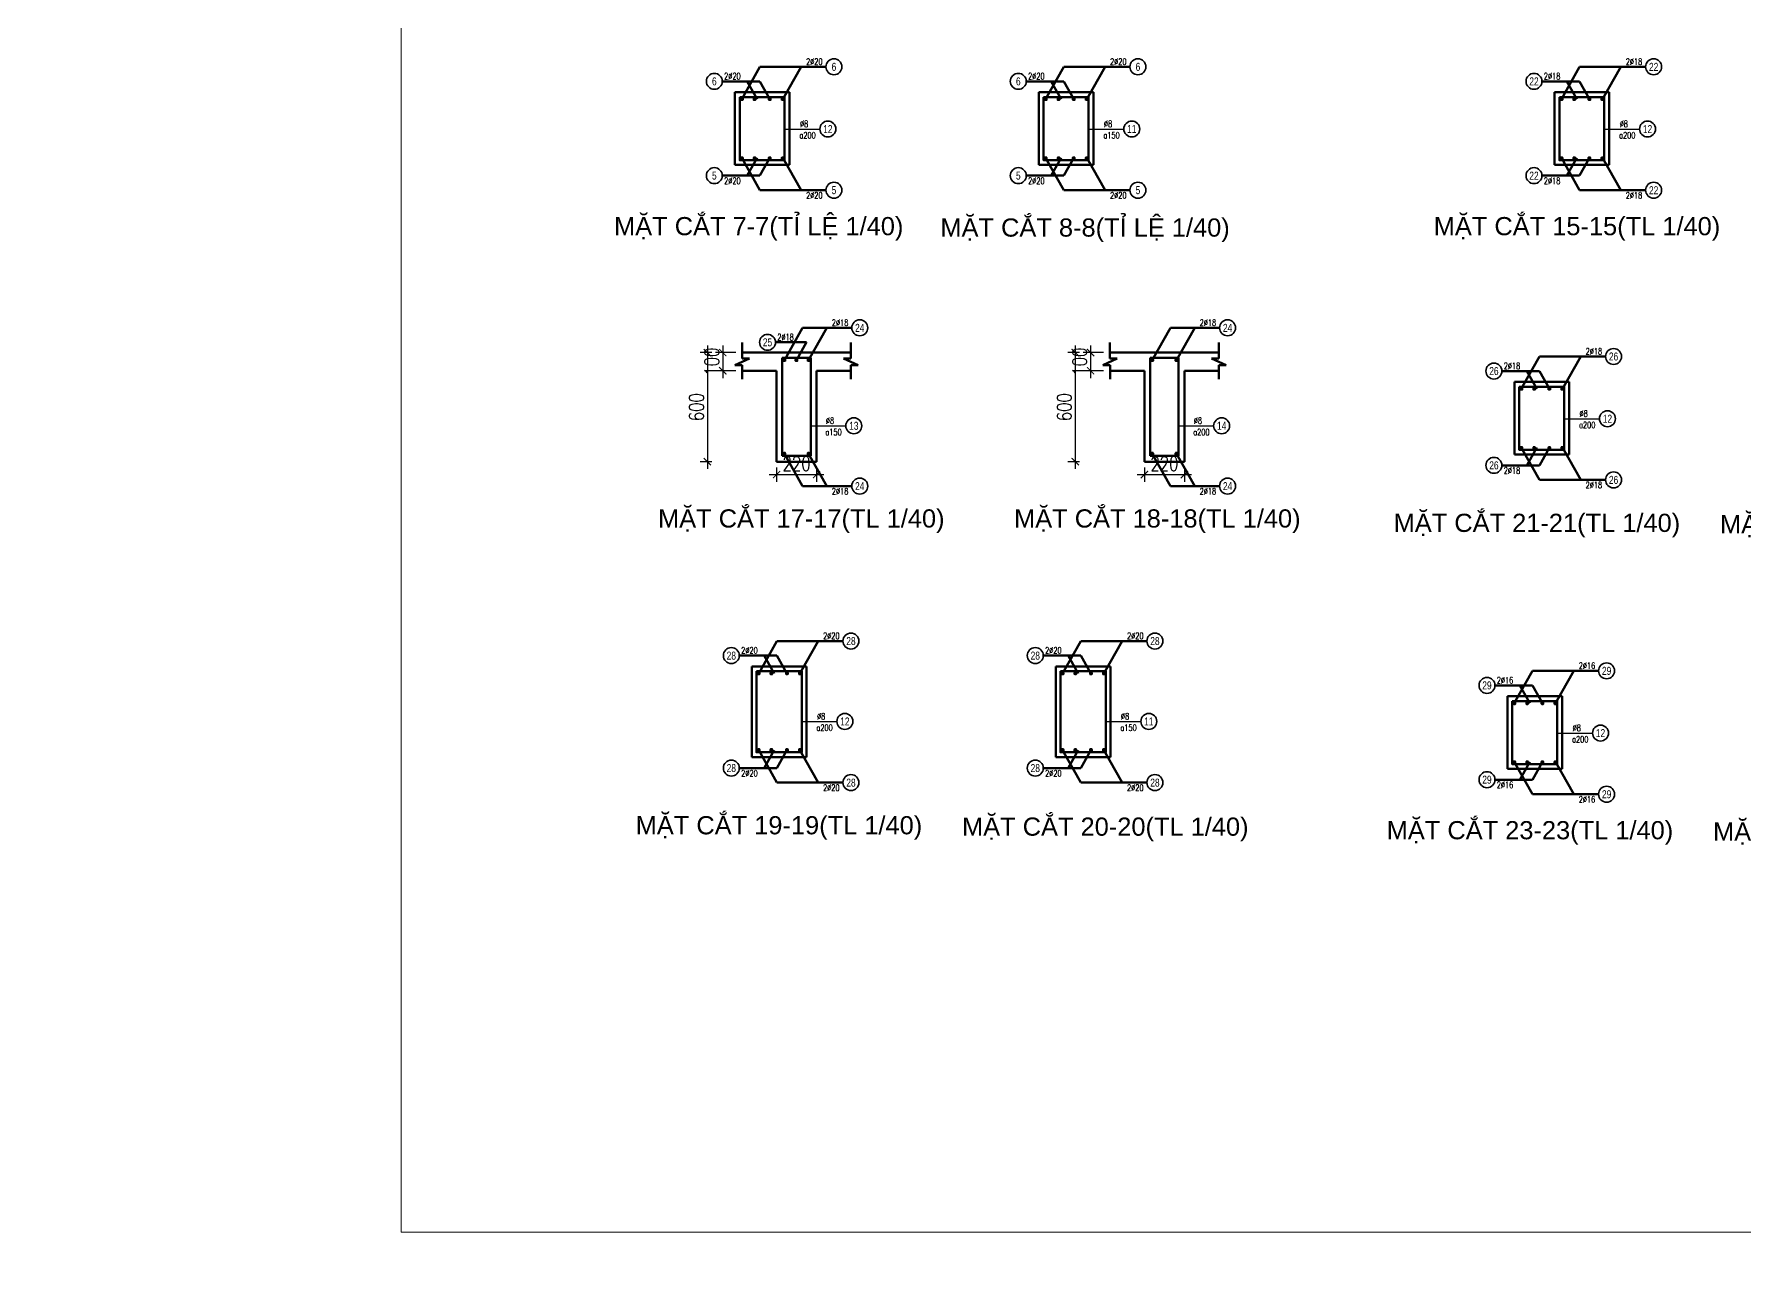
# Model space of a CAD drawing. Header units: millimetres. Extents: x 0 to 8478784, y 0 to 684185.
# Drawn here: x 3852944 to 3876462, y 316371 to 333378 of the extents above; entities that cross this region are included whole.
import ezdxf
from ezdxf.enums import TextEntityAlignment as Align

# ---------------------------------------------------------------- set-up
doc = ezdxf.new("R2010")
doc.units = ezdxf.units.MM
doc.header["$LTSCALE"] = 5000
doc.header["$MEASUREMENT"] = 0
doc.header["$PDMODE"] = 1
doc.header["$PDSIZE"] = -2
doc.linetypes.add('CENTER', pattern=[2, 1.25, -0.25, 0.25, -0.25])
for name, color, linetype, lineweight in [('00-XMT.Text', 4, 'Continuous', 20), ('01-XMT.Columns', 2, 'Continuous', 25), ('02-XMT.Beams', 94, 'Continuous', 25), ('02-XMT.Beams-Text', 7, 'Continuous', 20), ('02-XMT.Reinforcement', 1, 'Continuous', 40), ('net thay', 7, 'Continuous', 15), ('THEP', 1, 'Continuous', 35)]:
    doc.layers.add(name, color=color, linetype=linetype, lineweight=lineweight)
doc.styles.add('romans.shx', font='romans.shx', dxfattribs={"width": 0.75, "bigfont": 'vns.shx'})
doc.styles.add('S1', font='VHARIAL.TTF', dxfattribs={"height": 200})
doc.styles.add('VNARIALH', font='VHARIAL.TTF')
doc.styles.add('vnsimli 0.7', font='vnsimli.shx', dxfattribs={"width": 0.75})
doc.dimstyles.new('XMT 1-1-100', dxfattribs={"dimscale": 100, "dimtxt": 2.5, "dimasz": 1, "dimexe": 1, "dimexo": 0, "dimgap": 0.5, "dimtad": 1, "dimdec": 0, "dimzin": 0, "dimdsep": 46, "dimtxsty": 'vnsimli 0.7', "dimblk": 'ARCHTICK', "dimcen": 1.5, "dimdle": 1, "dimclrd": 8, "dimclre": 8, "dimclrt": 116, "dimadec": 0, "dimazin": 0, "dimtfac": 1, "dimtdec": 0, "dimtofl": 0, "dimtmove": 0, "dimatfit": 3, "dimfxl": 0.18, "dimtolj": 1, "dimtzin": 0, "dimarcsym": 0})

# ---------------------------------------------------------------- blocks, each defined once
blk = doc.blocks.new('mk')
at = {"layer": '02-XMT.Beams', "color": 2, "lineweight": 100}
for p, q in [((3490207, 779473.5), (3490507, 779473.5)), ((3490207, 779073.5), (3490207, 779473.5)), ((3490507, 779473.5), (3490507, 779073.5)), ((3490507, 779073.5), (3490207, 779073.5))]:
    blk.add_line(p, q, dxfattribs=at)
blk = doc.blocks.new('ttttt')
at = {"layer": 'THEP'}
for p, q in [((-0.42, 0.42), (0.42, -0.42)), ((0.42, 0.42), (-0.42, -0.42)), ((0, 0.6), (0, -0.6)), ((-0.6, 0), (0.6, 0))]:
    blk.add_line(p, q, dxfattribs=at)
at = {"layer": 'THEP', "const_width": 0.1}
blk.add_lwpolyline([(-0.6, 0, 1), (0.6, 0, 1), (-0.6, 0, 1)], format="xyb", dxfattribs=at)
blk = doc.blocks.new('dk2')
at = {"color": 8}
blk.add_circle((312, 0), 312, dxfattribs=at)
at = {"layer": '00-XMT.Text', "color": 3, "style": 'romans.shx', "width": 0.75}
for tag, p in [('DK', (-678, 106)), ('KC', (-797, -372))]:
    blk.add_attdef(tag, p, '', height=250, dxfattribs=at)
at = {"layer": '00-XMT.Text', "color": 7, "style": 'VNARIALH', "width": 0.75}
blk.add_attdef('SH', text='', height=312, dxfattribs=at).set_placement((312, 0), align=Align.MIDDLE)
blk = doc.blocks.new('_ArchTick')
at = {"color": 0, "linetype": 'ByBlock', "const_width": 0.15}
blk.add_lwpolyline([(-0.5, -0.5), (0.5, 0.5)], dxfattribs=at)
blk = doc.blocks.new('M')
at = {"layer": '02-XMT.Beams', "lineweight": 100}
for p, q in [((3490479.5, 786687.5), (3490479.5, 786599.5)), ((3490440, 786562.5), (3490520, 786599.5)), ((3490480, 786562.5), (3490440, 786562.5)), ((3490479.5, 786599.5), (3490520, 786599.5)), ((3490480, 786485.5), (3490480, 786562.5)), ((3490480, 786532.5), (3490480, 786485.5))]:
    blk.add_line(p, q, dxfattribs=at)
blk = doc.blocks.new('*D447')
at = {"layer": '02-XMT.Reinforcement', "color": 8, "lineweight": -2, "transparency": 16777216}
for p, q in [((3862410.25, 329099), (3862410.25, 328649)), ((3862590, 328999), (3862310.25, 328999)), ((3862590, 328749), (3862310.25, 328749))]:
    blk.add_line(p, q, dxfattribs=at)
at = {"layer": 'Defpoints', "color": 0, "lineweight": 100, "transparency": 16777216}
for p in [(3862590, 328999), (3862410.25, 328749), (3862590, 328749)]:
    blk.add_point(p, dxfattribs=at)
at = {"layer": '02-XMT.Reinforcement', "color": 8, "lineweight": -2, "transparency": 16777216, "xscale": 100, "yscale": 100, "zscale": 100}
for p, rotation in [((3862410.25, 328999), 90), ((3862410.25, 328749), 270)]:
    blk.add_blockref('_ArchTick', p, dxfattribs=dict(at, rotation=rotation))
at = {"layer": '02-XMT.Reinforcement', "color": 116, "lineweight": 100, "transparency": 16777216, "insert": (3862260.25, 328874), "char_height": 200, "attachment_point": 5, "rotation": 90, "style": 'vnsimli 0.7'}
blk.add_mtext('\\A1;100', dxfattribs=at)
blk = doc.blocks.new('*D448')
at = {"layer": '02-XMT.Reinforcement', "color": 8, "lineweight": -2, "transparency": 16777216}
for p, q in [((3863150, 327418.75), (3863150, 327221.5)), ((3863700, 327418.75), (3863700, 327221.5)), ((3863050, 327321.5), (3863800, 327321.5))]:
    blk.add_line(p, q, dxfattribs=at)
at = {"layer": 'Defpoints', "color": 0, "lineweight": 100, "transparency": 16777216}
for p in [(3863150, 327418.75), (3863700, 327418.75), (3863700, 327321.5)]:
    blk.add_point(p, dxfattribs=at)
at = {"layer": '02-XMT.Reinforcement', "color": 8, "lineweight": -2, "transparency": 16777216, "xscale": 100, "yscale": 100, "zscale": 100, "rotation": 180}
blk.add_blockref('_ArchTick', (3863150, 327321.5), dxfattribs=at)
at = {"layer": '02-XMT.Reinforcement', "color": 8, "lineweight": -2, "transparency": 16777216, "xscale": 100, "yscale": 100, "zscale": 100}
blk.add_blockref('_ArchTick', (3863700, 327321.5), dxfattribs=at)
at = {"layer": '02-XMT.Reinforcement', "color": 116, "lineweight": 100, "transparency": 16777216, "insert": (3863425, 327471.5), "char_height": 200, "attachment_point": 5, "style": 'vnsimli 0.7'}
blk.add_mtext('\\A1;220', dxfattribs=at)
blk = doc.blocks.new('*D449')
at = {"layer": '02-XMT.Reinforcement', "color": 8, "lineweight": -2, "transparency": 16777216}
for p, q in [((3862199.25, 329098.25), (3862199.25, 327399)), ((3862259.5, 328998.25), (3862099.25, 328998.25)), ((3862259.5, 327499), (3862099.25, 327499))]:
    blk.add_line(p, q, dxfattribs=at)
at = {"layer": 'Defpoints', "color": 0, "lineweight": 100, "transparency": 16777216}
for p in [(3862259.5, 328998.25), (3862199.25, 327499), (3862259.5, 327499)]:
    blk.add_point(p, dxfattribs=at)
at = {"layer": '02-XMT.Reinforcement', "color": 8, "lineweight": -2, "transparency": 16777216, "xscale": 100, "yscale": 100, "zscale": 100}
for p, rotation in [((3862199.25, 328998.25), 90), ((3862199.25, 327499), 270)]:
    blk.add_blockref('_ArchTick', p, dxfattribs=dict(at, rotation=rotation))
at = {"layer": '02-XMT.Reinforcement', "color": 116, "lineweight": 100, "transparency": 16777216, "insert": (3862049.25, 328248.625), "char_height": 200, "attachment_point": 5, "rotation": 90, "style": 'vnsimli 0.7'}
blk.add_mtext('\\A1;600', dxfattribs=at)
blk = doc.blocks.new('*D450')
at = {"layer": '02-XMT.Reinforcement', "color": 8, "lineweight": -2, "transparency": 16777216}
for p, q in [((3867467.75, 329099), (3867467.75, 328649)), ((3867647.5, 328999), (3867367.75, 328999)), ((3867647.5, 328749), (3867367.75, 328749))]:
    blk.add_line(p, q, dxfattribs=at)
at = {"layer": 'Defpoints', "color": 0, "lineweight": 100, "transparency": 16777216}
for p in [(3867647.5, 328999), (3867467.75, 328749), (3867647.5, 328749)]:
    blk.add_point(p, dxfattribs=at)
at = {"layer": '02-XMT.Reinforcement', "color": 8, "lineweight": -2, "transparency": 16777216, "xscale": 100, "yscale": 100, "zscale": 100}
for p, rotation in [((3867467.75, 328999), 90), ((3867467.75, 328749), 270)]:
    blk.add_blockref('_ArchTick', p, dxfattribs=dict(at, rotation=rotation))
at = {"layer": '02-XMT.Reinforcement', "color": 116, "lineweight": 100, "transparency": 16777216, "insert": (3867317.75, 328874), "char_height": 200, "attachment_point": 5, "rotation": 90, "style": 'vnsimli 0.7'}
blk.add_mtext('\\A1;100', dxfattribs=at)
blk = doc.blocks.new('*D451')
at = {"layer": '02-XMT.Reinforcement', "color": 8, "lineweight": -2, "transparency": 16777216}
for p, q in [((3868207.5, 327418.75), (3868207.5, 327221.5)), ((3868757.5, 327418.75), (3868757.5, 327221.5)), ((3868107.5, 327321.5), (3868857.5, 327321.5))]:
    blk.add_line(p, q, dxfattribs=at)
at = {"layer": 'Defpoints', "color": 0, "lineweight": 100, "transparency": 16777216}
for p in [(3868207.5, 327418.75), (3868757.5, 327418.75), (3868757.5, 327321.5)]:
    blk.add_point(p, dxfattribs=at)
at = {"layer": '02-XMT.Reinforcement', "color": 8, "lineweight": -2, "transparency": 16777216, "xscale": 100, "yscale": 100, "zscale": 100, "rotation": 180}
blk.add_blockref('_ArchTick', (3868207.5, 327321.5), dxfattribs=at)
at = {"layer": '02-XMT.Reinforcement', "color": 8, "lineweight": -2, "transparency": 16777216, "xscale": 100, "yscale": 100, "zscale": 100}
blk.add_blockref('_ArchTick', (3868757.5, 327321.5), dxfattribs=at)
at = {"layer": '02-XMT.Reinforcement', "color": 116, "lineweight": 100, "transparency": 16777216, "insert": (3868482.5, 327471.5), "char_height": 200, "attachment_point": 5, "style": 'vnsimli 0.7'}
blk.add_mtext('\\A1;220', dxfattribs=at)
blk = doc.blocks.new('*D452')
at = {"layer": '02-XMT.Reinforcement', "color": 8, "lineweight": -2, "transparency": 16777216}
for p, q in [((3867256.75, 329098.25), (3867256.75, 327399)), ((3867317, 328998.25), (3867156.75, 328998.25)), ((3867317, 327499), (3867156.75, 327499))]:
    blk.add_line(p, q, dxfattribs=at)
at = {"layer": 'Defpoints', "color": 0, "lineweight": 100, "transparency": 16777216}
for p in [(3867317, 328998.25), (3867256.75, 327499), (3867317, 327499)]:
    blk.add_point(p, dxfattribs=at)
at = {"layer": '02-XMT.Reinforcement', "color": 8, "lineweight": -2, "transparency": 16777216, "xscale": 100, "yscale": 100, "zscale": 100}
for p, rotation in [((3867256.75, 328998.25), 90), ((3867256.75, 327499), 270)]:
    blk.add_blockref('_ArchTick', p, dxfattribs=dict(at, rotation=rotation))
at = {"layer": '02-XMT.Reinforcement', "color": 116, "lineweight": 100, "transparency": 16777216, "insert": (3867106.75, 328248.625), "char_height": 200, "attachment_point": 5, "rotation": 90, "style": 'vnsimli 0.7'}
blk.add_mtext('\\A1;600', dxfattribs=at)
blk = doc.blocks.new('n')
at = {"layer": '01-XMT.Columns', "lineweight": 100}
for p, q in [((3489564, 779473.5), (3489864, 779473.5)), ((3489564, 778973.5), (3489564, 779473.5)), ((3489864, 779473.5), (3489864, 778973.5)), ((3489864, 778973.5), (3489564, 778973.5))]:
    blk.add_line(p, q, dxfattribs=at)

msp = doc.modelspace()

# ---------------------------------------------------------------- linework, layer by layer
at = {"layer": '02-XMT.Beams', "lineweight": 100}
for p, q in [((3863150, 328999), (3862677.5, 328999)), ((3863150, 328999), (3863700, 328999)), ((3863700, 328999), (3864172.5, 328999)), ((3868207.5, 328999), (3867735, 328999)), ((3868207.5, 328999), (3868757.5, 328999)), ((3868757.5, 328999), (3869230, 328999)), ((3863150, 328749), (3862677.5, 328749)), ((3863150, 327499), (3863150, 328749)), ((3863700, 328749), (3863700, 327499)), ((3863700, 328749), (3864172.5, 328749)), ((3868207.5, 328749), (3867735, 328749)), ((3868207.5, 327499), (3868207.5, 328749)), ((3868757.5, 328749), (3868757.5, 327499)), ((3868757.5, 328749), (3869230, 328749)), ((3863700, 327499), (3863150, 327499)), ((3868757.5, 327499), (3868207.5, 327499))]:
    msp.add_line(p, q, dxfattribs=at)
at = {"layer": '02-XMT.Beams', "linetype": 'Continuous', "lineweight": 15}
msp.add_lwpolyline([(3899991, 316903.5), (3857991, 316903.5), (3857991, 346603.5), (3899991, 346603.5)], close=True, dxfattribs=at)
at = {"layer": '02-XMT.Beams-Text', "lineweight": 100}
for p, q in [((3862670.8, 332485), (3862922, 332929.8)), ((3862922, 332929.8), (3863829.8, 332929.8)), ((3863237, 332485), (3863488.2, 332929.8)), ((3866850, 332485), (3867101.2, 332929.8)), ((3867101.2, 332929.8), (3868009, 332929.8)), ((3867416.2, 332485), (3867667.5, 332929.8)), ((3873940.2, 332485), (3874191.5, 332929.8)), ((3874191.5, 332929.8), (3875099.3, 332929.8)), ((3874506.5, 332485), (3874757.8, 332929.8)), ((3862921.2, 332729.7), (3862404.7, 332729.7)), ((3862884.5, 332485), (3862746.2, 332729.7)), ((3863059.5, 332485), (3862921.2, 332729.7)), ((3867100.5, 332729.7), (3866584, 332729.7)), ((3867063.7, 332485), (3866925.5, 332729.7)), ((3867238.8, 332485), (3867100.5, 332729.7)), ((3874190.7, 332729.7), (3873674.2, 332729.7)), ((3874154, 332485), (3874015.7, 332729.7)), ((3874329, 332485), (3874190.7, 332729.7)), ((3862670.8, 331677.5), (3862922, 331232.7)), ((3862884.5, 331677.5), (3862746.2, 331432.7)), ((3863059.5, 331677.5), (3862921.2, 331432.7)), ((3863237, 331677.5), (3863488.2, 331232.7)), ((3866850, 331677.5), (3867101.2, 331232.7)), ((3867063.7, 331677.5), (3866925.5, 331432.7)), ((3867238.8, 331677.5), (3867100.5, 331432.7)), ((3867416.2, 331677.5), (3867667.5, 331232.7)), ((3873940.2, 331677.5), (3874191.5, 331232.7)), ((3874154, 331677.5), (3874015.7, 331432.7)), ((3874329, 331677.5), (3874190.7, 331432.7)), ((3874506.5, 331677.5), (3874757.8, 331232.7)), ((3862921.2, 331432.7), (3862404.7, 331432.7)), ((3867100.5, 331432.7), (3866584, 331432.7)), ((3874190.7, 331432.7), (3873674.2, 331432.7)), ((3862922, 331232.7), (3863829.8, 331232.7)), ((3867101.2, 331232.7), (3868009, 331232.7)), ((3874191.5, 331232.7), (3875099.3, 331232.7)), ((3863257.5, 328895.2), (3863508.8, 329340)), ((3863508.8, 329340), (3864184, 329340)), ((3863591.2, 328895.2), (3863842.5, 329340)), ((3868315, 328895.2), (3868566.2, 329340)), ((3868566.2, 329340), (3869241.5, 329340)), ((3868648.8, 328895.2), (3868900, 329340)), ((3863562.2, 329140.4), (3863135.8, 329140.4)), ((3863423.8, 328895.2), (3863562.2, 329140.4)), ((3873389.2, 328500.7), (3873640.5, 328945.5)), ((3873640.5, 328945.5), (3874548.3, 328945.5)), ((3873955.5, 328500.7), (3874206.8, 328945.5)), ((3873639.7, 328745.5), (3873123.2, 328745.5)), ((3873603, 328500.7), (3873464.7, 328745.5)), ((3873778, 328500.7), (3873639.7, 328745.5)), ((3873389.2, 327693.2), (3873640.5, 327248.5)), ((3873603, 327693.2), (3873464.7, 327448.5)), ((3873778, 327693.2), (3873639.7, 327448.5)), ((3873955.5, 327693.2), (3874206.8, 327248.5)), ((3863257.5, 327607.8), (3863508.8, 327163)), ((3863591.2, 327607.8), (3863842.5, 327163)), ((3868315, 327607.8), (3868566.2, 327163)), ((3868648.8, 327607.8), (3868900, 327163)), ((3873639.7, 327448.5), (3873123.2, 327448.5)), ((3863508.8, 327163), (3864184, 327163)), ((3868566.2, 327163), (3869241.5, 327163)), ((3873640.5, 327248.5), (3874548.3, 327248.5)), ((3862904.5, 324587.2), (3863155.8, 325032)), ((3863155.8, 325032), (3864063.5, 325032)), ((3863470.8, 324587.2), (3863722, 325032)), ((3867083.8, 324587.2), (3867335, 325032)), ((3867335, 325032), (3868242.8, 325032)), ((3867650, 324587.2), (3867901.2, 325032)), ((3863155, 324832), (3862638.5, 324832)), ((3863118.2, 324587.2), (3862980, 324832)), ((3863293.2, 324587.2), (3863155, 324832)), ((3867334.2, 324832), (3866817.7, 324832)), ((3867297.5, 324587.2), (3867159.2, 324832)), ((3867472.5, 324587.2), (3867334.2, 324832)), ((3873293.8, 324177.5), (3873545, 324622.2)), ((3873545, 324622.2), (3874452.8, 324622.2)), ((3873860, 324177.5), (3874111.2, 324622.2)), ((3873544.2, 324422.2), (3873027.7, 324422.2)), ((3873507.5, 324177.5), (3873369.2, 324422.2)), ((3873682.5, 324177.5), (3873544.2, 324422.2)), ((3862904.5, 323529.7), (3863155.8, 323085)), ((3863118.2, 323529.7), (3862980, 323285)), ((3863293.2, 323529.7), (3863155, 323285)), ((3863470.8, 323529.7), (3863722, 323085)), ((3867083.8, 323529.7), (3867335, 323085)), ((3867297.5, 323529.7), (3867159.2, 323285)), ((3867472.5, 323529.7), (3867334.2, 323285)), ((3867650, 323529.7), (3867901.2, 323085)), ((3863155, 323285), (3862638.5, 323285)), ((3867334.2, 323285), (3866817.7, 323285)), ((3873293.8, 323370), (3873545, 322925.2)), ((3873507.5, 323370), (3873369.2, 323125.2)), ((3873682.5, 323370), (3873544.2, 323125.2)), ((3873860, 323370), (3874111.2, 322925.2)), ((3863155.8, 323085), (3864063.5, 323085)), ((3867335, 323085), (3868242.8, 323085)), ((3873544.2, 323125.2), (3873027.7, 323125.2)), ((3873545, 322925.2), (3874452.8, 322925.2))]:
    msp.add_line(p, q, dxfattribs=at)
at = {"layer": '02-XMT.Reinforcement', "lineweight": 100}
for p, q in [((3863621.2, 328925.2), (3863227.5, 328925.2)), ((3863227.5, 327577.8), (3863227.5, 328925.2)), ((3863621.2, 327577.8), (3863621.2, 328925.2)), ((3868678.8, 328925.2), (3868285, 328925.2)), ((3868285, 327577.8), (3868285, 328925.2)), ((3868678.8, 327577.8), (3868678.8, 328925.2)), ((3863227.5, 327577.8), (3863621.2, 327577.8)), ((3868285, 327577.8), (3868678.8, 327577.8))]:
    msp.add_line(p, q, dxfattribs=at)
for points in [[(3862643.2, 332513.8), (3863259.5, 332513.8), (3863259.5, 331645), (3862643.2, 331645)], [(3866822.5, 332513.8), (3867438.8, 332513.8), (3867438.8, 331645), (3866822.5, 331645)], [(3866822.5, 332513.8), (3867438.8, 332513.8), (3867438.8, 331645), (3866822.5, 331645)], [(3873912.8, 332513.8), (3874529, 332513.8), (3874529, 331645), (3873912.8, 331645)], [(3873361.8, 328529.5), (3873978, 328529.5), (3873978, 327660.8), (3873361.8, 327660.8)], [(3862874.5, 324616), (3863498.2, 324616), (3863498.2, 323503.5), (3862874.5, 323503.5)], [(3867053.8, 324616), (3867677.5, 324616), (3867677.5, 323503.5), (3867053.8, 323503.5)], [(3873266.2, 324206.2), (3873882.5, 324206.2), (3873882.5, 323337.5), (3873266.2, 323337.5)]]:
    msp.add_lwpolyline(points, close=True, dxfattribs=at)
at = {"layer": 'net thay', "linetype": 'CENTER', "lineweight": 15}
msp.add_circle((3911642, 421190.5), 262994, dxfattribs=at)

# ---------------------------------------------------------------- block references
at = {"layer": '02-XMT.Beams', "lineweight": 100, "yscale": 2.5, "zscale": 2.5}
for p, xscale in [((-4863522.5, -1637582.2), 2.5), ((12590372.5, -1637582.2), -2.5), ((-4858465, -1637582.2), 2.5), ((12595430, -1637582.2), -2.5)]:
    msp.add_blockref('M', p, dxfattribs=dict(at, xscale=xscale))
at = {"layer": '02-XMT.Reinforcement', "lineweight": 100, "xscale": 2.5, "yscale": 2.5, "zscale": 2.5}
for name, p in [('mk', (-4862940.5, -1616102.5)), ('mk', (-4858761.2, -1616102.5)), ('mk', (-4851671, -1616102.5)), ('mk', (-4852222, -1620086.8)), ('n', (-4861099.2, -1624000.2)), ('n', (-4856920, -1624000.2)), ('mk', (-4852317.5, -1624410))]:
    msp.add_blockref(name, p, dxfattribs=at)
at = {"layer": 'THEP'}
ref = msp.add_blockref('dk2', (3863829.8, 332929.8), dxfattribs=dict(at, xscale=0.351999000646174, yscale=0.3519990001805127, zscale=0.351999))
ref.add_attrib('SH', '6', dxfattribs={"layer": '00-XMT.Text', "color": 7, "height": 110, "style": 'VNARIALH', "width": 0.75}).set_placement((3863939.7, 332929.8), align=Align.MIDDLE)
ref.add_attrib('DK', '2%%c20', (3863556.1, 332956.8), dxfattribs={"layer": '00-XMT.Text', "color": 3, "height": 88, "style": 'romans.shx', "width": 0.75})
ref = msp.add_blockref('dk2', (3868009, 332929.8), dxfattribs=dict(at, xscale=0.351999000646174, yscale=0.3519990001805127, zscale=0.351999))
ref.add_attrib('SH', '6', dxfattribs={"layer": '00-XMT.Text', "color": 7, "height": 110, "style": 'VNARIALH', "width": 0.75}).set_placement((3868119, 332929.8), align=Align.MIDDLE)
ref.add_attrib('DK', '2%%c20', (3867735.4, 332956.8), dxfattribs={"layer": '00-XMT.Text', "color": 3, "height": 88, "style": 'romans.shx', "width": 0.75})
ref = msp.add_blockref('dk2', (3875099.3, 332929.8), dxfattribs=dict(at, xscale=0.351999000646174, yscale=0.3519990001805127, zscale=0.351999))
ref.add_attrib('SH', '22', dxfattribs={"layer": '00-XMT.Text', "color": 7, "height": 110, "style": 'VNARIALH', "width": 0.75}).set_placement((3875209.2, 332929.8), align=Align.MIDDLE)
ref.add_attrib('DK', '2%%c18', (3874825.6, 332956.8), dxfattribs={"layer": '00-XMT.Text', "color": 3, "height": 88, "style": 'romans.shx', "width": 0.75})
ref = msp.add_blockref('dk2', (3862404.7, 332729.7), dxfattribs=dict(at, xscale=-0.3519990015774965, yscale=0.3519990001805127, zscale=0.351999))
ref.add_attrib('SH', '6', dxfattribs={"layer": '00-XMT.Text', "color": 7, "height": 110, "style": 'VNARIALH', "width": 0.75}).set_placement((3862294.7, 332729.7), align=Align.MIDDLE)
ref.add_attrib('DK', '2%%c20', (3862430, 332756.8), dxfattribs={"layer": '00-XMT.Text', "color": 3, "height": 88, "style": 'romans.shx', "width": 0.75})
ref = msp.add_blockref('dk2', (3866584, 332729.7), dxfattribs=dict(at, xscale=-0.3519990015774965, yscale=0.3519990001805127, zscale=0.351999))
ref.add_attrib('SH', '6', dxfattribs={"layer": '00-XMT.Text', "color": 7, "height": 110, "style": 'VNARIALH', "width": 0.75}).set_placement((3866474, 332729.7), align=Align.MIDDLE)
ref.add_attrib('DK', '2%%c20', (3866609.3, 332756.8), dxfattribs={"layer": '00-XMT.Text', "color": 3, "height": 88, "style": 'romans.shx', "width": 0.75})
ref = msp.add_blockref('dk2', (3873674.2, 332729.7), dxfattribs=dict(at, xscale=-0.3519990015774965, yscale=0.3519990001805127, zscale=0.351999))
ref.add_attrib('SH', '22', dxfattribs={"layer": '00-XMT.Text', "color": 7, "height": 110, "style": 'VNARIALH', "width": 0.75}).set_placement((3873564.2, 332729.7), align=Align.MIDDLE)
ref.add_attrib('DK', '2%%c18', (3873699.5, 332756.8), dxfattribs={"layer": '00-XMT.Text', "color": 3, "height": 88, "style": 'romans.shx', "width": 0.75})
at = {"layer": 'THEP', "color": 6, "xscale": 41.87076923064888, "yscale": 41.87076923064888, "zscale": 41.87076923064888, "rotation": 359.9999999566698}
for p in [(3862673.2, 332485), (3862848.2, 332485), (3863056.9, 332485), (3863234.4, 332485), (3866852.5, 332485), (3867027.5, 332485), (3867236.1, 332485), (3867413.6, 332485), (3873942.8, 332485), (3874117.8, 332485), (3874326.4, 332485), (3874503.9, 332485), (3862673.2, 331671.2), (3862848.2, 331671.2), (3863056.9, 331671.2), (3863234.4, 331671.2), (3866852.5, 331671.2), (3867027.5, 331671.2), (3867236.1, 331671.2), (3867413.6, 331671.2), (3873942.8, 331671.2), (3874117.8, 331671.2), (3874326.4, 331671.2), (3874503.9, 331671.2), (3863257.5, 328895.2), (3863423.8, 328895.2), (3863591.2, 328895.2), (3868315, 328895.2), (3868648.8, 328895.2), (3873391.8, 328500.7), (3873566.8, 328500.7), (3873775.4, 328500.7), (3873952.9, 328500.7), (3863257.5, 327609), (3863591.2, 327609), (3868315, 327609), (3868648.8, 327609), (3873391.8, 327687), (3873566.8, 327687), (3873775.4, 327687), (3873952.9, 327687), (3862904.5, 324587.2), (3863079.5, 324587.2), (3863293.2, 324587.2), (3863470.8, 324587.2), (3867083.8, 324587.2), (3867258.8, 324587.2), (3867472.5, 324587.2), (3867650, 324587.2), (3873296.2, 324177.5), (3873471.2, 324177.5), (3873679.9, 324177.5), (3873857.4, 324177.5), (3862904.5, 323533.5), (3863079.5, 323533.5), (3863293.2, 323533.5), (3863470.8, 323533.5), (3867083.8, 323533.5), (3867258.8, 323533.5), (3867472.5, 323533.5), (3867650, 323533.5), (3873296.2, 323363.8), (3873471.2, 323363.8), (3873679.9, 323363.8), (3873857.4, 323363.8)]:
    msp.add_blockref('ttttt', p, dxfattribs=at)
at = {"layer": 'THEP'}
ref = msp.add_blockref('dk2', (3863745.8, 332074.2), dxfattribs=dict(at, xscale=0.351999000646174, yscale=0.3519990001805127, zscale=0.351999))
ref.add_attrib('SH', '12', dxfattribs={"layer": '00-XMT.Text', "color": 7, "height": 110, "style": 'VNARIALH', "width": 0.75}).set_placement((3863855.7, 332074.2), align=Align.MIDDLE)
ref.add_attrib('DK', '%%c8', (3863472.1, 332101.2), dxfattribs={"layer": '00-XMT.Text', "color": 3, "height": 88, "style": 'romans.shx', "width": 0.75})
ref.add_attrib('KC', 'a200', (3863465.3, 331943.5), dxfattribs={"layer": '00-XMT.Text', "color": 3, "height": 88, "style": 'romans.shx', "width": 0.75})
ref = msp.add_blockref('dk2', (3867925, 332074.2), dxfattribs=dict(at, xscale=0.351999000646174, yscale=0.3519990001805127, zscale=0.351999))
ref.add_attrib('SH', '11', dxfattribs={"layer": '00-XMT.Text', "color": 7, "height": 110, "style": 'VNARIALH', "width": 0.75}).set_placement((3868035, 332074.2), align=Align.MIDDLE)
ref.add_attrib('DK', '%%c8', (3867651.4, 332101.2), dxfattribs={"layer": '00-XMT.Text', "color": 3, "height": 88, "style": 'romans.shx', "width": 0.75})
ref.add_attrib('KC', 'a150', (3867644.5, 331943.5), dxfattribs={"layer": '00-XMT.Text', "color": 3, "height": 88, "style": 'romans.shx', "width": 0.75})
ref = msp.add_blockref('dk2', (3875015.2, 332074.2), dxfattribs=dict(at, xscale=0.351999000646174, yscale=0.3519990001805127, zscale=0.351999))
ref.add_attrib('SH', '12', dxfattribs={"layer": '00-XMT.Text', "color": 7, "height": 110, "style": 'VNARIALH', "width": 0.75}).set_placement((3875125.2, 332074.2), align=Align.MIDDLE)
ref.add_attrib('DK', '%%c8', (3874741.6, 332101.2), dxfattribs={"layer": '00-XMT.Text', "color": 3, "height": 88, "style": 'romans.shx', "width": 0.75})
ref.add_attrib('KC', 'a200', (3874734.8, 331943.5), dxfattribs={"layer": '00-XMT.Text', "color": 3, "height": 88, "style": 'romans.shx', "width": 0.75})
ref = msp.add_blockref('dk2', (3862404.7, 331432.7), dxfattribs=dict(at, xscale=0.3519990015774965, yscale=0.3519990004133433, zscale=0.351999, rotation=180))
ref.add_attrib('SH', '5', dxfattribs={"layer": '00-XMT.Text', "color": 7, "height": 110, "style": 'VNARIALH', "width": 0.75}).set_placement((3862294.7, 331432.7), align=Align.MIDDLE)
ref.add_attrib('DK', '2%%c20', (3862430, 331317.8), dxfattribs={"layer": '00-XMT.Text', "color": 3, "height": 88, "style": 'romans.shx', "width": 0.75})
ref = msp.add_blockref('dk2', (3866584, 331432.7), dxfattribs=dict(at, xscale=0.3519990015774965, yscale=0.3519990004133433, zscale=0.351999, rotation=180))
ref.add_attrib('SH', '5', dxfattribs={"layer": '00-XMT.Text', "color": 7, "height": 110, "style": 'VNARIALH', "width": 0.75}).set_placement((3866474, 331432.7), align=Align.MIDDLE)
ref.add_attrib('DK', '2%%c20', (3866609.3, 331317.8), dxfattribs={"layer": '00-XMT.Text', "color": 3, "height": 88, "style": 'romans.shx', "width": 0.75})
ref = msp.add_blockref('dk2', (3873674.2, 331432.7), dxfattribs=dict(at, xscale=0.3519990015774965, yscale=0.3519990004133433, zscale=0.351999, rotation=180))
ref.add_attrib('SH', '22', dxfattribs={"layer": '00-XMT.Text', "color": 7, "height": 110, "style": 'VNARIALH', "width": 0.75}).set_placement((3873564.2, 331432.7), align=Align.MIDDLE)
ref.add_attrib('DK', '2%%c18', (3873699.5, 331317.8), dxfattribs={"layer": '00-XMT.Text', "color": 3, "height": 88, "style": 'romans.shx', "width": 0.75})
ref = msp.add_blockref('dk2', (3863829.8, 331232.7), dxfattribs=dict(at, xscale=-0.351999000646174, yscale=0.3519990004133433, zscale=0.351999, rotation=180))
ref.add_attrib('SH', '5', dxfattribs={"layer": '00-XMT.Text', "color": 7, "height": 110, "style": 'VNARIALH', "width": 0.75}).set_placement((3863939.7, 331232.7), align=Align.MIDDLE)
ref.add_attrib('DK', '2%%c20', (3863556.1, 331117.8), dxfattribs={"layer": '00-XMT.Text', "color": 3, "height": 88, "style": 'romans.shx', "width": 0.75})
ref = msp.add_blockref('dk2', (3868009, 331232.7), dxfattribs=dict(at, xscale=-0.351999000646174, yscale=0.3519990004133433, zscale=0.351999, rotation=180))
ref.add_attrib('SH', '5', dxfattribs={"layer": '00-XMT.Text', "color": 7, "height": 110, "style": 'VNARIALH', "width": 0.75}).set_placement((3868119, 331232.7), align=Align.MIDDLE)
ref.add_attrib('DK', '2%%c20', (3867735.4, 331117.8), dxfattribs={"layer": '00-XMT.Text', "color": 3, "height": 88, "style": 'romans.shx', "width": 0.75})
ref = msp.add_blockref('dk2', (3875099.3, 331232.7), dxfattribs=dict(at, xscale=-0.351999000646174, yscale=0.3519990004133433, zscale=0.351999, rotation=180))
ref.add_attrib('SH', '22', dxfattribs={"layer": '00-XMT.Text', "color": 7, "height": 110, "style": 'VNARIALH', "width": 0.75}).set_placement((3875209.2, 331232.7), align=Align.MIDDLE)
ref.add_attrib('DK', '2%%c18', (3874825.6, 331117.8), dxfattribs={"layer": '00-XMT.Text', "color": 3, "height": 88, "style": 'romans.shx', "width": 0.75})
ref = msp.add_blockref('dk2', (3864184, 329340), dxfattribs=dict(at, xscale=0.3519990001805127, yscale=0.3519990000058897, zscale=0.351999))
ref.add_attrib('SH', '24', dxfattribs={"layer": '00-XMT.Text', "color": 7, "height": 110, "style": 'VNARIALH', "width": 0.75}).set_placement((3864294, 329340), align=Align.MIDDLE)
ref.add_attrib('DK', '2%%c18', (3863910.4, 329367), dxfattribs={"layer": '00-XMT.Text', "color": 3, "height": 88, "style": 'romans.shx', "width": 0.75})
ref = msp.add_blockref('dk2', (3869241.5, 329340), dxfattribs=dict(at, xscale=0.3519990001805127, yscale=0.3519990000058897, zscale=0.351999))
ref.add_attrib('SH', '24', dxfattribs={"layer": '00-XMT.Text', "color": 7, "height": 110, "style": 'VNARIALH', "width": 0.75}).set_placement((3869351.5, 329340), align=Align.MIDDLE)
ref.add_attrib('DK', '2%%c18', (3868967.9, 329367), dxfattribs={"layer": '00-XMT.Text', "color": 3, "height": 88, "style": 'romans.shx', "width": 0.75})
ref = msp.add_blockref('dk2', (3863135.8, 329140.4), dxfattribs=dict(at, xscale=-0.3519990001805127, yscale=0.3519990000058897, zscale=0.351999))
ref.add_attrib('SH', '25', dxfattribs={"layer": '00-XMT.Text', "color": 7, "height": 110, "style": 'VNARIALH', "width": 0.75}).set_placement((3863025.8, 329140.4), align=Align.MIDDLE)
ref.add_attrib('DK', '2%%c18', (3863161.1, 329167.4), dxfattribs={"layer": '00-XMT.Text', "color": 3, "height": 88, "style": 'romans.shx', "width": 0.75})
ref = msp.add_blockref('dk2', (3874548.3, 328945.5), dxfattribs=dict(at, xscale=0.351999000646174, yscale=0.3519990001805127, zscale=0.351999))
ref.add_attrib('SH', '26', dxfattribs={"layer": '00-XMT.Text', "color": 7, "height": 110, "style": 'VNARIALH', "width": 0.75}).set_placement((3874658.2, 328945.5), align=Align.MIDDLE)
ref.add_attrib('DK', '2%%c18', (3874274.6, 328972.5), dxfattribs={"layer": '00-XMT.Text', "color": 3, "height": 88, "style": 'romans.shx', "width": 0.75})
ref = msp.add_blockref('dk2', (3873123.2, 328745.5), dxfattribs=dict(at, xscale=-0.3519990015774965, yscale=0.3519990001805127, zscale=0.351999))
ref.add_attrib('SH', '26', dxfattribs={"layer": '00-XMT.Text', "color": 7, "height": 110, "style": 'VNARIALH', "width": 0.75}).set_placement((3873013.2, 328745.5), align=Align.MIDDLE)
ref.add_attrib('DK', '2%%c18', (3873148.5, 328772.5), dxfattribs={"layer": '00-XMT.Text', "color": 3, "height": 88, "style": 'romans.shx', "width": 0.75})
ref = msp.add_blockref('dk2', (3864102.5, 327992.2), dxfattribs=dict(at, xscale=0.3519990001805127, yscale=0.3519990000058897, zscale=0.351999))
ref.add_attrib('SH', '13', dxfattribs={"layer": '00-XMT.Text', "color": 7, "height": 110, "style": 'VNARIALH', "width": 0.75}).set_placement((3864212.5, 327992.2), align=Align.MIDDLE)
ref.add_attrib('DK', '%%c8', (3863828.9, 328019.2), dxfattribs={"layer": '00-XMT.Text', "color": 3, "height": 88, "style": 'romans.shx', "width": 0.75})
ref.add_attrib('KC', 'a150', (3863822, 327861.5), dxfattribs={"layer": '00-XMT.Text', "color": 3, "height": 88, "style": 'romans.shx', "width": 0.75})
ref = msp.add_blockref('dk2', (3869160, 327992.2), dxfattribs=dict(at, xscale=0.3519990001805127, yscale=0.3519990000058897, zscale=0.351999))
ref.add_attrib('SH', '14', dxfattribs={"layer": '00-XMT.Text', "color": 7, "height": 110, "style": 'VNARIALH', "width": 0.75}).set_placement((3869270, 327992.2), align=Align.MIDDLE)
ref.add_attrib('DK', '%%c8', (3868886.4, 328019.2), dxfattribs={"layer": '00-XMT.Text', "color": 3, "height": 88, "style": 'romans.shx', "width": 0.75})
ref.add_attrib('KC', 'a200', (3868879.5, 327861.5), dxfattribs={"layer": '00-XMT.Text', "color": 3, "height": 88, "style": 'romans.shx', "width": 0.75})
ref = msp.add_blockref('dk2', (3874464.2, 328090), dxfattribs=dict(at, xscale=0.351999000646174, yscale=0.3519990001805127, zscale=0.351999))
ref.add_attrib('SH', '12', dxfattribs={"layer": '00-XMT.Text', "color": 7, "height": 110, "style": 'VNARIALH', "width": 0.75}).set_placement((3874574.2, 328090), align=Align.MIDDLE)
ref.add_attrib('DK', '%%c8', (3874190.6, 328117), dxfattribs={"layer": '00-XMT.Text', "color": 3, "height": 88, "style": 'romans.shx', "width": 0.75})
ref.add_attrib('KC', 'a200', (3874183.8, 327959.2), dxfattribs={"layer": '00-XMT.Text', "color": 3, "height": 88, "style": 'romans.shx', "width": 0.75})
ref = msp.add_blockref('dk2', (3873123.2, 327448.5), dxfattribs=dict(at, xscale=0.3519990015774965, yscale=0.3519990004133433, zscale=0.351999, rotation=180))
ref.add_attrib('SH', '26', dxfattribs={"layer": '00-XMT.Text', "color": 7, "height": 110, "style": 'VNARIALH', "width": 0.75}).set_placement((3873013.2, 327448.5), align=Align.MIDDLE)
ref.add_attrib('DK', '2%%c18', (3873148.5, 327333.5), dxfattribs={"layer": '00-XMT.Text', "color": 3, "height": 88, "style": 'romans.shx', "width": 0.75})
ref = msp.add_blockref('dk2', (3864184, 327163), dxfattribs=dict(at, xscale=-0.3519990001805127, yscale=0.351998999947682, zscale=0.351999, rotation=180))
ref.add_attrib('SH', '24', dxfattribs={"layer": '00-XMT.Text', "color": 7, "height": 110, "style": 'VNARIALH', "width": 0.75}).set_placement((3864294, 327163), align=Align.MIDDLE)
ref.add_attrib('DK', '2%%c18', (3863910.4, 327048), dxfattribs={"layer": '00-XMT.Text', "color": 3, "height": 88, "style": 'romans.shx', "width": 0.75})
ref = msp.add_blockref('dk2', (3869241.5, 327163), dxfattribs=dict(at, xscale=-0.3519990001805127, yscale=0.351998999947682, zscale=0.351999, rotation=180))
ref.add_attrib('SH', '24', dxfattribs={"layer": '00-XMT.Text', "color": 7, "height": 110, "style": 'VNARIALH', "width": 0.75}).set_placement((3869351.5, 327163), align=Align.MIDDLE)
ref.add_attrib('DK', '2%%c18', (3868967.9, 327048), dxfattribs={"layer": '00-XMT.Text', "color": 3, "height": 88, "style": 'romans.shx', "width": 0.75})
ref = msp.add_blockref('dk2', (3874548.3, 327248.5), dxfattribs=dict(at, xscale=-0.351999000646174, yscale=0.3519990004133433, zscale=0.351999, rotation=180))
ref.add_attrib('SH', '26', dxfattribs={"layer": '00-XMT.Text', "color": 7, "height": 110, "style": 'VNARIALH', "width": 0.75}).set_placement((3874658.2, 327248.5), align=Align.MIDDLE)
ref.add_attrib('DK', '2%%c18', (3874274.6, 327133.5), dxfattribs={"layer": '00-XMT.Text', "color": 3, "height": 88, "style": 'romans.shx', "width": 0.75})
ref = msp.add_blockref('dk2', (3864063.5, 325032), dxfattribs=dict(at, xscale=0.351999000646174, yscale=0.3519990001805127, zscale=0.351999))
ref.add_attrib('SH', '28', dxfattribs={"layer": '00-XMT.Text', "color": 7, "height": 110, "style": 'VNARIALH', "width": 0.75}).set_placement((3864173.5, 325032), align=Align.MIDDLE)
ref.add_attrib('DK', '2%%c20', (3863789.9, 325059), dxfattribs={"layer": '00-XMT.Text', "color": 3, "height": 88, "style": 'romans.shx', "width": 0.75})
ref = msp.add_blockref('dk2', (3868242.8, 325032), dxfattribs=dict(at, xscale=0.351999000646174, yscale=0.3519990001805127, zscale=0.351999))
ref.add_attrib('SH', '28', dxfattribs={"layer": '00-XMT.Text', "color": 7, "height": 110, "style": 'VNARIALH', "width": 0.75}).set_placement((3868352.7, 325032), align=Align.MIDDLE)
ref.add_attrib('DK', '2%%c20', (3867969.1, 325059), dxfattribs={"layer": '00-XMT.Text', "color": 3, "height": 88, "style": 'romans.shx', "width": 0.75})
ref = msp.add_blockref('dk2', (3862638.5, 324832), dxfattribs=dict(at, xscale=-0.3519990015774965, yscale=0.3519990001805127, zscale=0.351999))
ref.add_attrib('SH', '28', dxfattribs={"layer": '00-XMT.Text', "color": 7, "height": 110, "style": 'VNARIALH', "width": 0.75}).set_placement((3862528.5, 324832), align=Align.MIDDLE)
ref.add_attrib('DK', '2%%c20', (3862663.8, 324859), dxfattribs={"layer": '00-XMT.Text', "color": 3, "height": 88, "style": 'romans.shx', "width": 0.75})
ref = msp.add_blockref('dk2', (3866817.7, 324832), dxfattribs=dict(at, xscale=-0.3519990015774965, yscale=0.3519990001805127, zscale=0.351999))
ref.add_attrib('SH', '28', dxfattribs={"layer": '00-XMT.Text', "color": 7, "height": 110, "style": 'VNARIALH', "width": 0.75}).set_placement((3866707.7, 324832), align=Align.MIDDLE)
ref.add_attrib('DK', '2%%c20', (3866843, 324859), dxfattribs={"layer": '00-XMT.Text', "color": 3, "height": 88, "style": 'romans.shx', "width": 0.75})
ref = msp.add_blockref('dk2', (3874452.8, 324622.2), dxfattribs=dict(at, xscale=0.351999000646174, yscale=0.3519990001805127, zscale=0.351999))
ref.add_attrib('SH', '29', dxfattribs={"layer": '00-XMT.Text', "color": 7, "height": 110, "style": 'VNARIALH', "width": 0.75}).set_placement((3874562.7, 324622.2), align=Align.MIDDLE)
ref.add_attrib('DK', '2%%c16', (3874179.1, 324649.3), dxfattribs={"layer": '00-XMT.Text', "color": 3, "height": 88, "style": 'romans.shx', "width": 0.75})
ref = msp.add_blockref('dk2', (3873027.7, 324422.2), dxfattribs=dict(at, xscale=-0.3519990015774965, yscale=0.3519990001805127, zscale=0.351999))
ref.add_attrib('SH', '29', dxfattribs={"layer": '00-XMT.Text', "color": 7, "height": 110, "style": 'VNARIALH', "width": 0.75}).set_placement((3872917.7, 324422.2), align=Align.MIDDLE)
ref.add_attrib('DK', '2%%c16', (3873053, 324449.3), dxfattribs={"layer": '00-XMT.Text', "color": 3, "height": 88, "style": 'romans.shx', "width": 0.75})
ref = msp.add_blockref('dk2', (3863979.5, 323926.5), dxfattribs=dict(at, xscale=0.351999000646174, yscale=0.3519990001805127, zscale=0.351999))
ref.add_attrib('SH', '12', dxfattribs={"layer": '00-XMT.Text', "color": 7, "height": 110, "style": 'VNARIALH', "width": 0.75}).set_placement((3864089.5, 323926.5), align=Align.MIDDLE)
ref.add_attrib('DK', '%%c8', (3863705.9, 323953.5), dxfattribs={"layer": '00-XMT.Text', "color": 3, "height": 88, "style": 'romans.shx', "width": 0.75})
ref.add_attrib('KC', 'a200', (3863699, 323795.7), dxfattribs={"layer": '00-XMT.Text', "color": 3, "height": 88, "style": 'romans.shx', "width": 0.75})
ref = msp.add_blockref('dk2', (3868158.8, 323926.5), dxfattribs=dict(at, xscale=0.351999000646174, yscale=0.3519990001805127, zscale=0.351999))
ref.add_attrib('SH', '11', dxfattribs={"layer": '00-XMT.Text', "color": 7, "height": 110, "style": 'VNARIALH', "width": 0.75}).set_placement((3868268.7, 323926.5), align=Align.MIDDLE)
ref.add_attrib('DK', '%%c8', (3867885.1, 323953.5), dxfattribs={"layer": '00-XMT.Text', "color": 3, "height": 88, "style": 'romans.shx', "width": 0.75})
ref.add_attrib('KC', 'a150', (3867878.3, 323795.7), dxfattribs={"layer": '00-XMT.Text', "color": 3, "height": 88, "style": 'romans.shx', "width": 0.75})
ref = msp.add_blockref('dk2', (3874368.8, 323766.8), dxfattribs=dict(at, xscale=0.351999000646174, yscale=0.3519990001805127, zscale=0.351999))
ref.add_attrib('SH', '12', dxfattribs={"layer": '00-XMT.Text', "color": 7, "height": 110, "style": 'VNARIALH', "width": 0.75}).set_placement((3874478.7, 323766.8), align=Align.MIDDLE)
ref.add_attrib('DK', '%%c8', (3874095.1, 323793.8), dxfattribs={"layer": '00-XMT.Text', "color": 3, "height": 88, "style": 'romans.shx', "width": 0.75})
ref.add_attrib('KC', 'a200', (3874088.3, 323636), dxfattribs={"layer": '00-XMT.Text', "color": 3, "height": 88, "style": 'romans.shx', "width": 0.75})
ref = msp.add_blockref('dk2', (3862638.5, 323285), dxfattribs=dict(at, xscale=0.3519990015774965, yscale=0.3519990004133433, zscale=0.351999, rotation=180))
ref.add_attrib('SH', '28', dxfattribs={"layer": '00-XMT.Text', "color": 7, "height": 110, "style": 'VNARIALH', "width": 0.75}).set_placement((3862528.5, 323285), align=Align.MIDDLE)
ref.add_attrib('DK', '2%%c20', (3862663.8, 323170), dxfattribs={"layer": '00-XMT.Text', "color": 3, "height": 88, "style": 'romans.shx', "width": 0.75})
ref = msp.add_blockref('dk2', (3866817.7, 323285), dxfattribs=dict(at, xscale=0.3519990015774965, yscale=0.3519990004133433, zscale=0.351999, rotation=180))
ref.add_attrib('SH', '28', dxfattribs={"layer": '00-XMT.Text', "color": 7, "height": 110, "style": 'VNARIALH', "width": 0.75}).set_placement((3866707.7, 323285), align=Align.MIDDLE)
ref.add_attrib('DK', '2%%c20', (3866843, 323170), dxfattribs={"layer": '00-XMT.Text', "color": 3, "height": 88, "style": 'romans.shx', "width": 0.75})
ref = msp.add_blockref('dk2', (3864063.5, 323085), dxfattribs=dict(at, xscale=-0.351999000646174, yscale=0.3519990004133433, zscale=0.351999, rotation=180))
ref.add_attrib('SH', '28', dxfattribs={"layer": '00-XMT.Text', "color": 7, "height": 110, "style": 'VNARIALH', "width": 0.75}).set_placement((3864173.5, 323085), align=Align.MIDDLE)
ref.add_attrib('DK', '2%%c20', (3863789.9, 322970), dxfattribs={"layer": '00-XMT.Text', "color": 3, "height": 88, "style": 'romans.shx', "width": 0.75})
ref = msp.add_blockref('dk2', (3868242.8, 323085), dxfattribs=dict(at, xscale=-0.351999000646174, yscale=0.3519990004133433, zscale=0.351999, rotation=180))
ref.add_attrib('SH', '28', dxfattribs={"layer": '00-XMT.Text', "color": 7, "height": 110, "style": 'VNARIALH', "width": 0.75}).set_placement((3868352.7, 323085), align=Align.MIDDLE)
ref.add_attrib('DK', '2%%c20', (3867969.1, 322970), dxfattribs={"layer": '00-XMT.Text', "color": 3, "height": 88, "style": 'romans.shx', "width": 0.75})
ref = msp.add_blockref('dk2', (3873027.7, 323125.2), dxfattribs=dict(at, xscale=0.3519990015774965, yscale=0.3519990004133433, zscale=0.351999, rotation=180))
ref.add_attrib('SH', '29', dxfattribs={"layer": '00-XMT.Text', "color": 7, "height": 110, "style": 'VNARIALH', "width": 0.75}).set_placement((3872917.7, 323125.2), align=Align.MIDDLE)
ref.add_attrib('DK', '2%%c16', (3873053, 323010.3), dxfattribs={"layer": '00-XMT.Text', "color": 3, "height": 88, "style": 'romans.shx', "width": 0.75})
ref = msp.add_blockref('dk2', (3874452.8, 322925.2), dxfattribs=dict(at, xscale=-0.351999000646174, yscale=0.3519990004133433, zscale=0.351999, rotation=180))
ref.add_attrib('SH', '29', dxfattribs={"layer": '00-XMT.Text', "color": 7, "height": 110, "style": 'VNARIALH', "width": 0.75}).set_placement((3874562.7, 322925.2), align=Align.MIDDLE)
ref.add_attrib('DK', '2%%c16', (3874179.1, 322810.3), dxfattribs={"layer": '00-XMT.Text', "color": 3, "height": 88, "style": 'romans.shx', "width": 0.75})

# ---------------------------------------------------------------- texts
at = {"layer": '02-XMT.Beams-Text', "lineweight": 100, "char_height": 250, "width": 4000.75, "attachment_point": 1, "style": 'S1'}
for s, insert in [('mÆt c¾t 7-7(tØ lÖ 1/40)', (3860916, 330863.2)), ('mÆt c¾t 8-8(tØ lÖ 1/40)', (3865403, 330844.2)), ('mÆt c¾t 15-15(tl 1/40)', (3872185.5, 330863.2)), ('mÆt c¾t 17-17(tl 1/40)', (3861520.8, 326843.2)), ('mÆt c¾t 18-18(tl 1/40)', (3866415.8, 326843.2)), ('mÆt c¾t 21-21(tl 1/40)', (3871634.5, 326782.7)), ('mÆt c¾t 22-22(tl 1/40)', (3876121.5, 326763.7)), ('mÆt c¾t 19-19(tl 1/40)', (3861213.5, 322623.7)), ('mÆt c¾t 20-20(tl 1/40)', (3865700.5, 322604.7)), ('mÆt c¾t 23-23(tl 1/40)', (3871539, 322555.7)), ('mÆt c¾t 24-24(tl 1/40)', (3876026, 322536.7))]:
    msp.add_mtext(s, dxfattribs=dict(at, insert=insert))

# ---------------------------------------------------------------- dimensions: what is measured, and where the dimension line sits
at = {"layer": '02-XMT.Reinforcement', "lineweight": 100}
for base, p1, p2, picture, middle in [((3862199.2, 327499), (3862259.5, 328998.2), (3862259.5, 327499), '*D449', (3862049.2, 328248.6)), ((3867256.8, 327499), (3867317, 328998.2), (3867317, 327499), '*D452', (3867106.8, 328248.6))]:
    dim = msp.add_linear_dim(base=base, p1=p1, p2=p2, angle=90, text='600', dimstyle='XMT 1-1-100', override={"dimtxt": 2}, dxfattribs=at)
    dim.commit()
    dim.dimension.update_dxf_attribs({"geometry": picture, "text_midpoint": middle})
for base, p1, p2, picture, middle in [((3862410.2, 328749), (3862590, 328999), (3862590, 328749), '*D447', (3862410.2, 328874)), ((3867467.8, 328749), (3867647.5, 328999), (3867647.5, 328749), '*D450', (3867467.8, 328874))]:
    dim = msp.add_linear_dim(base=base, p1=p1, p2=p2, angle=90, text='100', dimstyle='XMT 1-1-100', override={"dimtxt": 2}, dxfattribs=at)
    dim.commit()
    dim.dimension.update_dxf_attribs({"geometry": picture, "text_midpoint": middle, "dimtype": 160})
for base, p1, p2, picture, middle in [((3863700, 327321.5), (3863150, 327418.8), (3863700, 327418.8), '*D448', (3863425, 327471.5)), ((3868757.5, 327321.5), (3868207.5, 327418.8), (3868757.5, 327418.8), '*D451', (3868482.5, 327471.5))]:
    dim = msp.add_linear_dim(base=base, p1=p1, p2=p2, text='220', dimstyle='XMT 1-1-100', override={"dimtxt": 2}, dxfattribs=at)
    dim.commit()
    dim.dimension.update_dxf_attribs({"geometry": picture, "text_midpoint": middle})

# ---------------------------------------------------------------- leaders
at = {"layer": '02-XMT.Beams', "lineweight": 100}
for points in [[(3863264.5, 332072.5), (3863384.5, 332074.2), (3863745.8, 332074.2)], [(3867443.8, 332072.5), (3867563.8, 332074.2), (3867925, 332074.2)], [(3874534, 332072.5), (3874654, 332074.2), (3875015.2, 332074.2)], [(3873983, 328088.2), (3874103, 328090), (3874464.2, 328090)], [(3863621.2, 327990.5), (3863741.2, 327992.2), (3864102.5, 327992.2)], [(3868678.8, 327990.5), (3868798.8, 327992.2), (3869160, 327992.2)], [(3863498.2, 323924.8), (3863618.2, 323926.5), (3863979.5, 323926.5)], [(3867677.5, 323924.8), (3867797.5, 323926.5), (3868158.8, 323926.5)], [(3873887.5, 323765), (3874007.5, 323766.8), (3874368.8, 323766.8)]]:
    msp.add_leader(points, dimstyle='XMT 1-1-100', override={"dimasz": 0.5, "dimgap": 0.5, "dimtad": 0}, dxfattribs=at)

doc.saveas('drawing.dxf')
